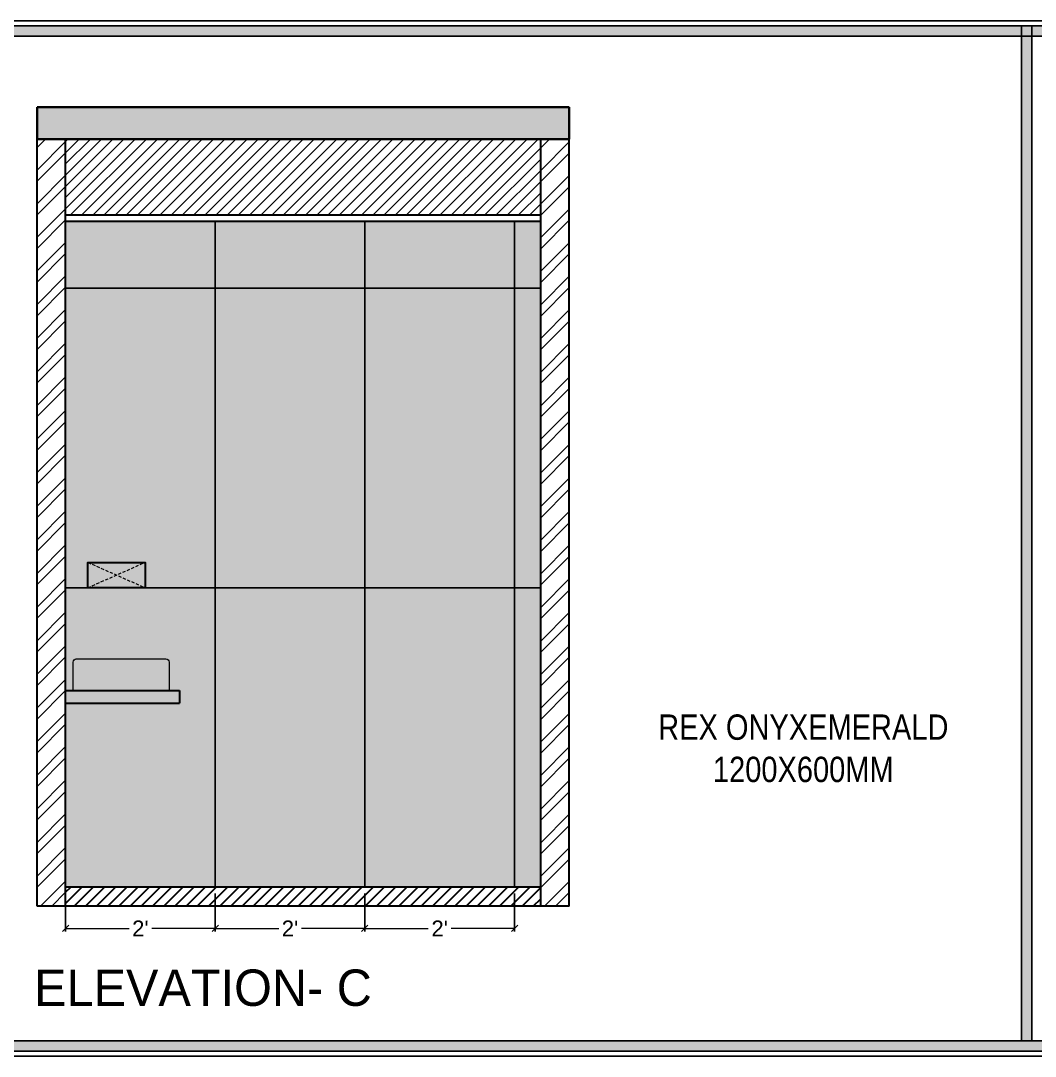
# Model space of a CAD drawing. Header units: millimetres. Extents: x 56222 to 3066687, y -650199 to -121287.
# Drawn here: x 156620.9 to 156781.1, y -180410.4 to -180247.1 of the extents above; entities that cross this region are included whole.
import ezdxf

# ---------------------------------------------------------------- set-up
doc = ezdxf.new("R2010")
doc.units = ezdxf.units.MM
doc.header["$MEASUREMENT"] = 0
doc.header["$PDMODE"] = 35
doc.linetypes.add('DASHED', pattern=[0.75, 0.5, -0.25])
doc.linetypes.add('DASHED2', pattern=[0.375, 0.25, -0.125])
doc.layers.get('Defpoints').update_dxf_attribs({"color": 220})
doc.layers.add('AR HATCH-7', color=7, linetype='Continuous')
for name, color, linetype, lineweight in [('dim05', 1, 'Continuous', 13), ('el', 7, 'Continuous', 20), ('ELEC-wires', 1, 'DASHED2', 13), ('FIRST FLOOR ( TEXT )', 7, 'Continuous', 9), ('Flooring', 253, 'Continuous', 30), ('FURNITURE', 32, 'Continuous', 9), ('NAME PLATE', 7, 'Continuous', 25), ('sec. mark', 5, 'Continuous', 25), ('UTILITY', 48, 'Continuous', 9), ('wall', 7, 'Continuous', 30), ('XX~SLAB ( BEAM )~ ( DIM )', 7, 'Continuous', 9)]:
    doc.layers.add(name, color=color, linetype=linetype, lineweight=lineweight)
doc.layers.add('hatch', color=253, linetype='Continuous', lineweight=0, transparency=0.4)
doc.styles.add('Arial', font='arial.ttf')
doc.styles.add('DATE', font='swissc.ttf', dxfattribs={"height": 6.75})
doc.styles.add('KATHA', font='swissc.ttf')
doc.styles.get("Standard").update_dxf_attribs({"font": 'arial.ttf', "height": 6})
doc.dimstyles.new('ISO-25', dxfattribs={"dimtxt": 2.5, "dimasz": 1, "dimexe": 0.5, "dimexo": 1, "dimtad": 0, "dimdec": 1, "dimlunit": 4, "dimtxsty": 'Standard', "dimblk": 'OBLIQUE', "dimcen": 2.5, "dimclrd": 1, "dimclre": 1, "dimclrt": 5, "dimadec": 0, "dimazin": 0, "dimtfac": 1, "dimtdec": 1, "dimtmove": 0, "dimatfit": 3, "dimfxl": 1, "dimlwd": -1, "dimarcsym": 0})
pattern_1 = [(45, (10697.2934, -2197.0008), (-0.8838834765, 0.8838834765), [])]

# ---------------------------------------------------------------- blocks, each defined once
blk = doc.blocks.new('6616')
at = {"color": 242, "linetype": 'DASHED', "true_color": 0xcd2027}
for p, q in [((386784.79, -36915.77), (386775.78, -36911.78)), ((386784.79, -36911.78), (386775.78, -36915.77))]:
    blk.add_line(p, q, dxfattribs=at)
at = {"layer": 'ELEC-wires', "color": 5, "linetype": 'ByBlock', "lineweight": 30, "ltscale": 4}
blk.add_lwpolyline([(386775.78, -36911.78), (386784.79, -36911.78), (386784.79, -36915.77), (386775.78, -36915.77)], close=True, dxfattribs=at)
blk = doc.blocks.new('_Oblique')
at = {"layer": 'wall', "color": 0, "lineweight": -2}
blk.add_line((-0.5, -0.5), (0.5, 0.5), dxfattribs=at)
blk = doc.blocks.new('*D821')
at = {"layer": 'Defpoints', "color": 0, "lineweight": 25, "transparency": 16777216}
for p in [(156628.02, -180383.76), (156651.64, -180383.76), (156651.64, -180390.28)]:
    blk.add_point(p, dxfattribs=at)
at = {"layer": 'dim05', "color": 1, "linetype": 'Continuous', "lineweight": -2, "transparency": 16777216}
for p, q in [((156628.02, -180384.76), (156628.02, -180390.78)), ((156651.64, -180384.76), (156651.64, -180390.78))]:
    blk.add_line(p, q, dxfattribs=at)
at = {"layer": 'dim05', "color": 1, "linetype": 'Continuous', "transparency": 16777216}
for p, q in [((156628.02, -180390.28), (156638.04, -180390.28)), ((156651.64, -180390.28), (156641.63, -180390.28))]:
    blk.add_line(p, q, dxfattribs=at)
at = {"layer": 'dim05', "color": 1, "transparency": 16777216, "rotation": 180}
blk.add_blockref('_Oblique', (156628.02, -180390.28), dxfattribs=at)
at = {"layer": 'dim05', "color": 1, "transparency": 16777216}
blk.add_blockref('_Oblique', (156651.64, -180390.28), dxfattribs=at)
at = {"layer": 'dim05', "color": 5, "lineweight": 25, "transparency": 16777216, "insert": (156639.83, -180390.28), "char_height": 2.5, "attachment_point": 5, "style": 'Arial'}
blk.add_mtext("2'", dxfattribs=at)
blk = doc.blocks.new('*D822')
at = {"layer": 'Defpoints', "color": 0, "lineweight": 25, "transparency": 16777216}
for p in [(156651.64, -180383.76), (156675.26, -180383.76), (156675.26, -180390.28)]:
    blk.add_point(p, dxfattribs=at)
at = {"layer": 'dim05', "color": 1, "linetype": 'Continuous', "lineweight": -2, "transparency": 16777216}
for p, q in [((156651.64, -180384.76), (156651.64, -180390.78)), ((156675.26, -180384.76), (156675.26, -180390.78))]:
    blk.add_line(p, q, dxfattribs=at)
at = {"layer": 'dim05', "color": 1, "linetype": 'Continuous', "transparency": 16777216}
for p, q in [((156651.64, -180390.28), (156661.66, -180390.28)), ((156675.26, -180390.28), (156665.25, -180390.28))]:
    blk.add_line(p, q, dxfattribs=at)
at = {"layer": 'dim05', "color": 1, "transparency": 16777216, "rotation": 180}
blk.add_blockref('_Oblique', (156651.64, -180390.28), dxfattribs=at)
at = {"layer": 'dim05', "color": 1, "transparency": 16777216}
blk.add_blockref('_Oblique', (156675.26, -180390.28), dxfattribs=at)
at = {"layer": 'dim05', "color": 5, "lineweight": 25, "transparency": 16777216, "insert": (156663.45, -180390.28), "char_height": 2.5, "attachment_point": 5, "style": 'Arial'}
blk.add_mtext("2'", dxfattribs=at)
blk = doc.blocks.new('*D823')
at = {"layer": 'Defpoints', "color": 0, "lineweight": 25, "transparency": 16777216}
for p in [(156675.26, -180383.76), (156698.89, -180383.76), (156698.89, -180390.28)]:
    blk.add_point(p, dxfattribs=at)
at = {"layer": 'dim05', "color": 1, "linetype": 'Continuous', "lineweight": -2, "transparency": 16777216}
for p, q in [((156675.26, -180384.76), (156675.26, -180390.78)), ((156698.89, -180384.76), (156698.89, -180390.78))]:
    blk.add_line(p, q, dxfattribs=at)
at = {"layer": 'dim05', "color": 1, "linetype": 'Continuous', "transparency": 16777216}
for p, q in [((156675.26, -180390.28), (156685.28, -180390.28)), ((156698.89, -180390.28), (156688.87, -180390.28))]:
    blk.add_line(p, q, dxfattribs=at)
at = {"layer": 'dim05', "color": 1, "transparency": 16777216, "rotation": 180}
blk.add_blockref('_Oblique', (156675.26, -180390.28), dxfattribs=at)
at = {"layer": 'dim05', "color": 1, "transparency": 16777216}
blk.add_blockref('_Oblique', (156698.89, -180390.28), dxfattribs=at)
at = {"layer": 'dim05', "color": 5, "lineweight": 25, "transparency": 16777216, "insert": (156687.08, -180390.28), "char_height": 2.5, "attachment_point": 5, "style": 'Arial'}
blk.add_mtext("2'", dxfattribs=at)

msp = doc.modelspace()

# ---------------------------------------------------------------- hatches: boundary and pattern name
at = {"layer": 'AR HATCH-7', "lineweight": 30, "transparency": 33554559}
h = msp.add_hatch(dxfattribs=at)
h.set_pattern_fill('ANSI31', color=9, scale=10)
h.set_pattern_definition(pattern_1)
h.paths.add_polyline_path([(156628.021, -180383.761), (156628.021, -180386.761), (156703.021, -180386.761), (156703.021, -180383.761)])
at = {"layer": 'hatch'}
h = msp.add_hatch(dxfattribs=at)
h.set_pattern_fill('AR-CONC', color=256, scale=0.5)
h.set_pattern_definition([(50, (10697.2934, -2202.9407), (3.586300913, -0.313760675), [0.375, -4.125]), (355, (10697.2934, -2202.9407), (-0.69375667, 3.76096067), [0.3, -3.3]), (100.4514445, (10697.5923, -2202.9668), (2.892544234, 3.447199955), [0.31870096, -3.50571056]), (46.1842, (10697.2934, -2201.9407), (5.33620665, -0.8275964), [0.5625, -6.1875]), (96.6356355, (10697.738, -2202.0096), (4.67330973, 4.870593), [0.47805171, -5.2585688]), (351.184164, (10697.2934, -2201.9407), (4.67330973, 4.870593), [0.45, -4.95]), (21, (10697.7934, -2202.1907), (2.98453526, -2.013094453), [0.375, -4.125]), (326, (10697.7934, -2202.1907), (1.21657666, 3.625750225), [0.3, -3.3]), (71.4514447, (10698.042, -2202.3584), (4.201111884, 1.612655764), [0.31870095, -3.50571056]), (37.5, (10697.2934, -2202.9407), (0.0607992766, 1.664469269), [0, -3.26, 0, -3.35, 0, -3.3125]), (7.5, (10697.2934, -2202.9407), (1.315347687, 1.97205856), [0, -1.91, 0, -3.185, 0, -1.2625]), (327.5, (10696.1784, -2202.9407), (2.669112181, -0.112774359), [0, -1.25, 0, -3.9, 0, -5.175]), (317.5, (10695.6784, -2202.9407), (2.915930847, 0.500524912), [0, -1.625, 0, -2.59, 0, -3.675])])
h.paths.add_polyline_path([(156623.521, -180260.701), (156623.521, -180265.761), (156707.521, -180265.761), (156707.521, -180260.701)])
at = {"layer": 'hatch', "ltscale": 10}
h = msp.add_hatch(dxfattribs=at)
h.set_pattern_fill('ANSI32', color=256, scale=10, style=0)
h.set_pattern_definition([(45, (10697.2934, -2197.0008), (-2.65165043, 2.65165043), []), (45, (10699.0612, -2197.0008), (-2.65165043, 2.65165043), [])])
h.paths.add_polyline_path([(156623.521, -180386.761), (156628.021, -180386.761), (156628.021, -180265.761), (156623.521, -180265.761)])
h.paths.add_polyline_path([(156703.021, -180386.761), (156707.521, -180386.761), (156707.521, -180265.761), (156703.021, -180265.761)])
at = {"layer": 'hatch'}
h = msp.add_hatch(dxfattribs=at)
h.set_pattern_fill('ANSI31', color=6, scale=10)
h.set_pattern_definition(pattern_1)
h.paths.add_polyline_path([(156703.021, -180277.761), (156703.021, -180265.761), (156628.021, -180265.761), (156628.021, -180277.761)])
at = {"layer": 'NAME PLATE', "true_color": 0xd39e00}
h = msp.add_hatch(color=42, dxfattribs=at)
h.paths.add_polyline_path([(156585.429, -180409.638), (156815.236, -180409.638), (156815.236, -180247.882), (156585.429, -180247.882)])
h.paths.add_polyline_path([(156587.042, -180408.025), (156813.623, -180408.025), (156813.623, -180249.495), (156587.042, -180249.495)], flags=16)
msp.add_hatch(color=42, dxfattribs=at).paths.add_polyline_path([(156778.948, -180408.025), (156780.56, -180408.025), (156780.56, -180247.882), (156778.948, -180247.882)])
at = {"layer": 'XX~SLAB ( BEAM )~ ( DIM )', "linetype": 'Continuous', "lineweight": 25, "true_color": 0xd0e9ce, "transparency": 33554559}
h = msp.add_hatch(dxfattribs=at)
h.set_pattern_fill('HOUND', color=254, angle=45)
h.set_pattern_definition([(45, (2741.44453, 626.1896), (0.132582521472, 0.22097086912), [1, -0.5]), (135, (2741.44453, 626.1896), (0.132582521472, -0.22097086912), [1, -0.5])])
h.paths.add_polyline_path([(156675.265, -180289.273), (156651.643, -180289.273), (156651.643, -180336.517), (156675.265, -180336.517)])
h.paths.add_polyline_path([(156698.887, -180289.273), (156675.265, -180289.273), (156675.265, -180336.517), (156698.887, -180336.517)])
h.paths.add_polyline_path([(156698.887, -180336.517), (156675.265, -180336.517), (156675.265, -180383.761), (156698.887, -180383.761)])
h.paths.add_polyline_path([(156675.265, -180336.517), (156651.643, -180336.517), (156651.643, -180383.761), (156675.265, -180383.761)])
edge = h.paths.add_edge_path()
edge.add_line((156651.643, -180336.517), (156628.021, -180336.517))
edge.add_line((156628.021, -180336.517), (156628.021, -180352.761))
edge.add_line((156628.021, -180352.761), (156629.21, -180352.761))
edge.add_line((156629.21, -180352.761), (156629.21, -180348.259))
edge.add_arc((156629.71, -180348.259), 0.5, 90, 180, ccw=False)
edge.add_line((156629.71, -180347.759), (156643.873, -180347.759))
edge.add_arc((156643.873, -180348.259), 0.5, 0, 90, ccw=False)
edge.add_line((156644.373, -180348.259), (156644.373, -180352.761))
edge.add_line((156644.373, -180352.761), (156646.027, -180352.761))
edge.add_line((156646.027, -180352.761), (156646.027, -180354.761))
edge.add_line((156646.027, -180354.761), (156628.021, -180354.761))
edge.add_line((156628.021, -180354.761), (156628.021, -180383.761))
edge.add_line((156628.021, -180383.761), (156651.643, -180383.761))
edge.add_line((156651.643, -180383.761), (156651.643, -180336.517))
h.paths.add_polyline_path([(156651.643, -180289.273), (156628.021, -180289.273), (156628.021, -180336.517), (156631.555, -180336.517), (156631.555, -180332.53), (156640.562, -180332.53), (156640.562, -180336.517), (156651.643, -180336.517)])
h.paths.add_polyline_path([(156651.643, -180278.761), (156628.021, -180278.761), (156628.021, -180289.273), (156651.643, -180289.273)])
h.paths.add_polyline_path([(156631.555, -180332.53), (156631.555, -180336.517), (156636.058, -180334.524)], flags=17)
h.paths.add_polyline_path([(156640.562, -180332.53), (156631.555, -180332.53), (156636.058, -180334.524)], flags=17)
h.paths.add_polyline_path([(156636.058, -180334.524), (156631.555, -180336.517), (156640.562, -180336.517)], flags=17)
h.paths.add_polyline_path([(156640.562, -180332.53), (156636.058, -180334.524), (156640.562, -180336.517)], flags=17)
h.paths.add_polyline_path([(156703.021, -180289.273), (156698.887, -180289.273), (156698.887, -180336.517), (156703.021, -180336.517)])
h.paths.add_polyline_path([(156703.021, -180336.517), (156698.887, -180336.517), (156698.887, -180383.761), (156703.021, -180383.761)])
h.paths.add_polyline_path([(156703.021, -180278.761), (156698.887, -180278.761), (156698.887, -180289.273), (156703.021, -180289.273)])
h.paths.add_polyline_path([(156698.887, -180278.761), (156675.265, -180278.761), (156675.265, -180289.273), (156698.887, -180289.273)])
h.paths.add_polyline_path([(156675.265, -180278.761), (156651.643, -180278.761), (156651.643, -180289.273), (156675.265, -180289.273)])
at = {"layer": 'XX~SLAB ( BEAM )~ ( DIM )', "linetype": 'Continuous', "lineweight": 25, "true_color": 0xf7f4f2, "transparency": 33554666}
h = msp.add_hatch(color=7, dxfattribs=at)
h.dxf.hatch_style = 1
h.paths.add_polyline_path([(156644.373, -180348.259, 0.4142136), (156643.873, -180347.759), (156629.71, -180347.759, 0.4142136), (156629.21, -180348.259), (156629.21, -180352.761), (156644.373, -180352.761)])
at = {"layer": 'XX~SLAB ( BEAM )~ ( DIM )', "linetype": 'Continuous', "lineweight": 25, "true_color": 0xf7f4f2, "transparency": 33554607}
h = msp.add_hatch(color=7, dxfattribs=at)
h.dxf.hatch_style = 1
h.paths.add_polyline_path([(156646.027, -180352.761), (156628.021, -180352.761), (156628.021, -180354.761), (156646.027, -180354.761)])

# ---------------------------------------------------------------- linework, layer by layer
at = {"color": 6, "lineweight": 30}
for p, q in [((156703.021, -180277.761), (156628.021, -180277.761)), ((156703.021, -180278.761), (156628.021, -180278.761))]:
    msp.add_line(p, q, dxfattribs=at)
at = {"layer": 'dim05', "color": 1, "lineweight": 35}
for p, q in [((156707.521, -180260.701), (156623.521, -180260.701)), ((156623.521, -180260.701), (156623.521, -180265.761)), ((156707.521, -180260.701), (156707.521, -180265.761)), ((156707.521, -180265.761), (156623.521, -180265.761))]:
    msp.add_line(p, q, dxfattribs=at)
at = {"layer": 'Flooring', "ltscale": 4}
msp.add_line((156703.021, -180383.761), (156628.021, -180383.761), dxfattribs=at)
at = {"layer": 'FURNITURE', "lineweight": 30}
for p, q in [((156628.021, -180352.761), (156646.027, -180352.761)), ((156646.027, -180352.761), (156646.027, -180354.761)), ((156628.021, -180354.761), (156646.027, -180354.761))]:
    msp.add_line(p, q, dxfattribs=at)
at = {"layer": 'NAME PLATE', "color": 42, "true_color": 0xd39e00}
for points in [[(156584.622, -180247.076), (156816.043, -180247.076), (156816.043, -180410.445), (156584.622, -180410.445)], [(156585.429, -180247.882), (156815.236, -180247.882), (156815.236, -180409.638), (156585.429, -180409.638)], [(156778.948, -180408.025), (156778.948, -180247.882), (156780.56, -180247.882), (156780.56, -180408.025)], [(156587.042, -180249.495), (156813.623, -180249.495), (156813.623, -180408.025), (156587.042, -180408.025)]]:
    msp.add_lwpolyline(points, close=True, dxfattribs=at)
at = {"layer": 'UTILITY', "ltscale": 3}
msp.add_lwpolyline([(156644.373, -180352.761), (156629.21, -180352.761), (156629.21, -180348.259, -0.4142136), (156629.71, -180347.759), (156643.873, -180347.759, -0.4142136), (156644.373, -180348.259)], format="xyb", close=True, dxfattribs=at)
at = {"layer": 'wall', "lineweight": 30}
for p, q in [((156623.521, -180386.761), (156623.521, -180265.761)), ((156628.021, -180386.761), (156628.021, -180265.761)), ((156703.021, -180386.761), (156703.021, -180265.761)), ((156707.521, -180386.761), (156707.521, -180265.761)), ((156707.521, -180386.761), (156623.521, -180386.761))]:
    msp.add_line(p, q, dxfattribs=at)
at = {"layer": 'XX~SLAB ( BEAM )~ ( DIM )', "color": 85, "lineweight": 25, "true_color": 0x689457}
for points in [[(156628.021, -180278.761), (156651.643, -180278.761), (156651.643, -180289.273), (156628.021, -180289.273)], [(156675.265, -180278.761), (156651.643, -180278.761), (156651.643, -180289.273), (156675.265, -180289.273)], [(156675.265, -180278.761), (156698.887, -180278.761), (156698.887, -180289.273), (156675.265, -180289.273)], [(156703.021, -180278.761), (156698.887, -180278.761), (156698.887, -180289.273), (156703.021, -180289.273)], [(156628.021, -180336.517), (156651.643, -180336.517), (156651.643, -180289.273), (156628.021, -180289.273)], [(156675.265, -180336.517), (156651.643, -180336.517), (156651.643, -180289.273), (156675.265, -180289.273)], [(156675.265, -180336.517), (156698.887, -180336.517), (156698.887, -180289.273), (156675.265, -180289.273)], [(156703.021, -180336.517), (156698.887, -180336.517), (156698.887, -180289.273), (156703.021, -180289.273)], [(156628.021, -180336.517), (156651.643, -180336.517), (156651.643, -180383.761), (156628.021, -180383.761)], [(156675.265, -180336.517), (156651.643, -180336.517), (156651.643, -180383.761), (156675.265, -180383.761)], [(156675.265, -180336.517), (156698.887, -180336.517), (156698.887, -180383.761), (156675.265, -180383.761)], [(156703.021, -180336.517), (156698.887, -180336.517), (156698.887, -180383.761), (156703.021, -180383.761)]]:
    msp.add_lwpolyline(points, close=True, dxfattribs=at)

# ---------------------------------------------------------------- block references
at = {"layer": 'el', "color": 1, "rotation": 180}
msp.add_blockref('6616', (543416.345, -217248.301), dxfattribs=at)

# ---------------------------------------------------------------- texts
at = {"layer": 'FIRST FLOOR ( TEXT )', "color": 1, "insert": (156744.481, -180361.882), "char_height": 4, "attachment_point": 5, "style": 'KATHA'}
msp.add_mtext('REX ONYXEMERALD\\P1200X600MM', dxfattribs=at)
at = {"layer": 'sec. mark', "lineweight": 20, "insert": (156619.605, -180396.754), "char_height": 5.74001, "attachment_point": 1, "style": 'DATE'}
msp.add_mtext_dynamic_manual_height_columns('\\pxqc;{\\fCentury Gothic|b0|i0|c0|p34;\\C5;ELEVATION- C}', width=60.21435, gutter_width=1, heights=[0], dxfattribs=at)

# ---------------------------------------------------------------- dimensions: what is measured, and where the dimension line sits
at = {"layer": 'dim05', "color": 27, "lineweight": 25, "true_color": 0x7d5120}
for base, p1, p2, picture, middle in [((156651.643, -180390.277), (156628.021, -180383.761), (156651.643, -180383.761), '*D821', (156639.832, -180390.277)), ((156675.265, -180390.277), (156651.643, -180383.761), (156675.265, -180383.761), '*D822', (156663.454, -180390.277)), ((156698.887, -180390.277), (156675.265, -180383.761), (156698.887, -180383.761), '*D823', (156687.076, -180390.277))]:
    dim = msp.add_linear_dim(base=base, p1=p1, p2=p2, dimstyle='ISO-25', override={"dimdec": 0, "dimtxsty": 'Arial', "dimtmove": 1}, dxfattribs=at)
    dim.commit()
    dim.dimension.update_dxf_attribs({"geometry": picture, "text_midpoint": middle})

doc.saveas('drawing.dxf')
